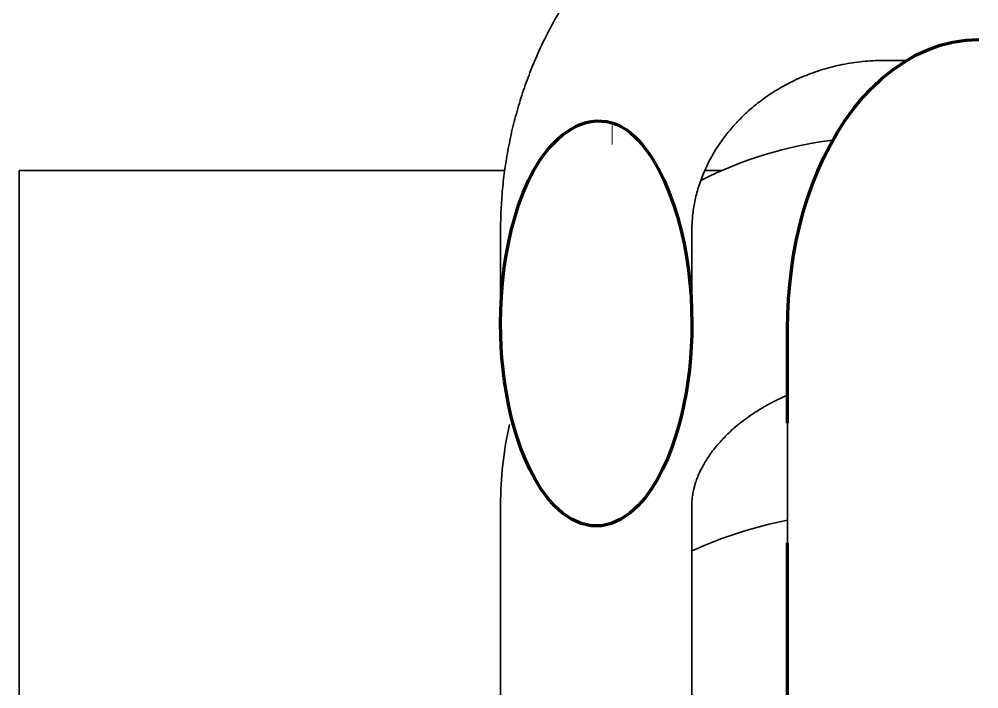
# Model space of a CAD drawing. Extents: x 23 to 417, y 3 to 294.
# Drawn here: x 144.125 to 144.927, y 96.777 to 97.337 of the extents above; entities that cross this region are included whole.
import ezdxf

# ---------------------------------------------------------------- set-up
doc = ezdxf.new("R2010")
doc.units = 0
doc.linetypes.add('DASHDOT', pattern=[18.5, 12, -3, 0.5, -3])
doc.linetypes.add('DASHED', pattern=[15, 12, -3])
doc.layers.get('0').update_dxf_attribs({"lineweight": 13})

# ---------------------------------------------------------------- blocks, each defined once
blk = doc.blocks.new('BLOCK4513')
at = {"color": 7, "linetype": 'DASHDOT', "lineweight": 13, "ltscale": 0.13}
blk.add_line((19.7, -5.1996), (19.7, -10.3996), dxfattribs=at)
blk = doc.blocks.new('BLOCK4554')
at = {"color": 7, "lineweight": 35, "ltscale": 0.002439}
blk.add_line((20.8333, -10.0477), (20.9309, -10.0477), dxfattribs=at)
at = {"color": 7, "lineweight": 35, "ltscale": 0.05076}
blk.add_line((19.2504, -10.5075), (17.22, -10.5075), dxfattribs=at)
at = {"color": 7, "lineweight": 35, "ltscale": 0.4375}
blk.add_line((17.22, -10.5075), (17.22, -28.0075), dxfattribs=at)
at = {"color": 7, "lineweight": 35, "ltscale": 0.001802}
blk.add_line((20.1595, -10.5075), (20.0874, -10.5075), dxfattribs=at)
at = {"color": 7, "lineweight": 35, "ltscale": 0.009729}
for p, q in [((19.2333, -10.7584), (19.2333, -11.1476)), ((20.0333, -10.7584), (20.0333, -11.1476))]:
    blk.add_line(p, q, dxfattribs=at)
at = {"color": 7, "lineweight": 35, "ltscale": 0.087136}
blk.add_line((20.4333, -14.6552), (20.4333, -11.1697), dxfattribs=at)
at = {"color": 7, "lineweight": 35, "ltscale": 0.0383}
for p, q in [((19.2333, -11.9062), (19.2333, -13.4382)), ((20.0333, -11.9062), (20.0333, -13.4382))]:
    blk.add_line(p, q, dxfattribs=at)
at = {"color": 7, "lineweight": 35}
for centre, radius, start, end in [((20.8256, -12.0309), 1.6626, 96.9823, 116.9899), ((20.7545, -11.9061), 1.5212, 167.2139, 180.0051), ((20.7916, -13.7619), 1.828, 101.3028, 114.5125)]:
    blk.add_arc(centre, radius, start, end, dxfattribs=at)
for centre, major_axis, start_param, end_param in [((19.6332, -11.1475), (-0.0001, -0.8468), 3.929655, 4.71261), ((19.6334, -11.1475), (0.0001, -0.8468), 1.570575, 2.35353)]:
    blk.add_ellipse(centre, major_axis=major_axis, ratio=0.472219, start_param=start_param, end_param=end_param, dxfattribs=at)
for points, degree, knots in [([(19.2333, -10.7584), (19.2333, -10.7296), (19.2346, -10.6721), (19.2407, -10.5859), (19.2508, -10.5003), (19.2651, -10.4135), (19.2841, -10.3258), (19.3078, -10.2375), (19.3358, -10.1511), (19.37, -10.0616), (19.4109, -9.9697), (19.4595, -9.8763), (19.5132, -9.7868), (19.5641, -9.7125), (19.6102, -9.652), (19.6497, -9.6039), (19.6907, -9.5576), (19.7375, -9.5085), (19.7906, -9.4575), (19.8505, -9.4054), (19.9125, -9.3565), (19.9763, -9.3112), (20.0418, -9.2694), (20.1088, -9.2311), (20.1772, -9.1963), (20.2469, -9.1652), (20.3177, -9.1376), (20.3894, -9.1137), (20.4621, -9.0934), (20.5355, -9.0767), (20.6094, -9.0638), (20.6838, -9.0545), (20.7585, -9.049), (20.8084, -9.0477), (20.8333, -9.0477)], 3, [0, 0, 0, 0, 0.086408, 0.172755, 0.258921, 0.344838, 0.436668, 0.528042, 0.618888, 0.709145, 0.815341, 0.920579, 1.024824, 1.12806, 1.19066, 1.25289, 1.314755, 1.376265, 1.456224, 1.535618, 1.614479, 1.692834, 1.770351, 1.847437, 1.924135, 2.000483, 2.076371, 2.151987, 2.22737, 2.30256, 2.377594, 2.452512, 2.527352, 2.602154, 2.602154, 2.602154, 2.602154]), ([(21.2333, -9.9598), (21.1563, -9.9598), (21.0792, -9.9736), (21.0048, -10.001), (20.8584, -10.083), (20.7361, -10.2069), (20.6798, -10.2805), (20.5566, -10.482), (20.4804, -10.7129), (20.4503, -10.8576), (20.4344, -11.0081), (20.4333, -11.1584), (20.4333, -11.1622), (20.4333, -11.166), (20.4333, -11.1697)], 5, [0, 0, 0, 0, 0, 0, 0.616602, 0.616602, 0.616602, 1.293518, 1.293518, 1.293518, 2.328977, 2.328977, 2.328977, 2.355776, 2.355776, 2.355776, 2.355776, 2.355776, 2.355776]), ([(20.0333, -10.7584), (20.0333, -10.7491), (20.0337, -10.7305), (20.0357, -10.7024), (20.039, -10.6743), (20.0438, -10.6454), (20.0503, -10.6156), (20.0585, -10.5849), (20.0685, -10.554), (20.0811, -10.5211), (20.0968, -10.486), (20.116, -10.4492), (20.138, -10.4125), (20.1595, -10.3811), (20.1796, -10.3548), (20.1973, -10.3332), (20.2161, -10.312), (20.2381, -10.289), (20.2635, -10.2646), (20.2929, -10.239), (20.3239, -10.2146), (20.3565, -10.1915), (20.3906, -10.1697), (20.426, -10.1494), (20.4629, -10.1307), (20.5009, -10.1137), (20.5399, -10.0985), (20.58, -10.0852), (20.6209, -10.0738), (20.6625, -10.0643), (20.7047, -10.0569), (20.7473, -10.0516), (20.7902, -10.0484), (20.8189, -10.0477), (20.8333, -10.0477)], 3, [0, 0, 0, 0, 0.027969, 0.055994, 0.084263, 0.112854, 0.143992, 0.175713, 0.208105, 0.241241, 0.281573, 0.323096, 0.365838, 0.409808, 0.437273, 0.465181, 0.49352, 0.522276, 0.560503, 0.599382, 0.63887, 0.678935, 0.719302, 0.760152, 0.801429, 0.843089, 0.885004, 0.927211, 0.969669, 1.012333, 1.055162, 1.098113, 1.141146, 1.184221, 1.184221, 1.184221, 1.184221]), ([(19.3497, -10.5503), (19.3677, -10.5121), (19.3881, -10.4757), (19.4112, -10.4416), (19.4517, -10.3924), (19.4988, -10.3532), (19.5171, -10.3403), (19.547, -10.323), (19.5787, -10.311), (19.5907, -10.3074), (19.6143, -10.3021), (19.6382, -10.3002), (19.6499, -10.3002), (19.6729, -10.3019), (19.6954, -10.3071), (19.7066, -10.3106), (19.734, -10.3214), (19.7596, -10.3369), (19.7747, -10.3481), (19.8006, -10.3707), (19.8236, -10.3964), (19.8337, -10.409), (19.8528, -10.4347), (19.8699, -10.4616), (19.8781, -10.4753), (19.8911, -10.4984), (19.9031, -10.5218), (19.9078, -10.5313), (19.9124, -10.5408), (19.9169, -10.5503)], 5, [0, 0, 0, 0, 0, 0, 0.291958, 0.291958, 0.291958, 0.459125, 0.459125, 0.459125, 0.557643, 0.557643, 0.557643, 0.650505, 0.650505, 0.650505, 0.741353, 0.741353, 0.741353, 0.882624, 0.882624, 0.882624, 1.005251, 1.005251, 1.005251, 1.127877, 1.127877, 1.127877, 1.210711, 1.210711, 1.210711, 1.210711, 1.210711, 1.210711]), ([(19.2333, -11.1476), (19.2333, -11.1986), (19.2351, -11.2495), (19.2387, -11.3005), (19.2493, -11.398), (19.2672, -11.4941), (19.2776, -11.54), (19.3005, -11.6243), (19.331, -11.7055), (19.347, -11.7423), (19.3796, -11.8071), (19.4198, -11.8662), (19.4396, -11.8912), (19.4758, -11.9295), (19.5174, -11.9595), (19.5353, -11.9702), (19.5645, -11.9836), (19.5952, -11.9912), (19.6069, -11.9933), (19.6299, -11.9954), (19.653, -11.994), (19.6644, -11.9925), (19.6928, -11.9865), (19.72, -11.9755), (19.7363, -11.9671), (19.7645, -11.9491), (19.7904, -11.9272), (19.8018, -11.9164), (19.8236, -11.8937), (19.8434, -11.8689), (19.853, -11.856), (19.8839, -11.811), (19.9101, -11.7622), (19.9266, -11.7265), (19.9584, -11.6474), (19.9826, -11.565), (19.9937, -11.5199), (20.0143, -11.4195), (20.0266, -11.3172), (20.0311, -11.2607), (20.0333, -11.2041), (20.0333, -11.1476)], 5, [0, 0, 0, 0, 0, 0, 0.360328, 0.360328, 0.360328, 0.693906, 0.693906, 0.693906, 0.983247, 0.983247, 0.983247, 1.219999, 1.219999, 1.219999, 1.377192, 1.377192, 1.377192, 1.470854, 1.470854, 1.470854, 1.561486, 1.561486, 1.561486, 1.701557, 1.701557, 1.701557, 1.819801, 1.819801, 1.819801, 1.938044, 1.938044, 1.938044, 2.222482, 2.222482, 2.222482, 2.551465, 2.551465, 2.551465, 2.951223, 2.951223, 2.951223, 2.951223, 2.951223, 2.951223]), ([(20.0333, -11.9062), (20.0333, -11.9027), (20.0334, -11.8956), (20.0341, -11.8849), (20.0351, -11.8741), (20.0366, -11.8629), (20.0387, -11.8511), (20.0414, -11.8388), (20.0447, -11.826), (20.0499, -11.8091), (20.0575, -11.7882), (20.0671, -11.7666), (20.0778, -11.7457), (20.0894, -11.7254), (20.1038, -11.7029), (20.1202, -11.6802), (20.1375, -11.6585), (20.1555, -11.6379), (20.1742, -11.6183), (20.1945, -11.5987), (20.2194, -11.5766), (20.2483, -11.5534), (20.2779, -11.5321), (20.3044, -11.5146), (20.3285, -11.4998), (20.3536, -11.4856), (20.3795, -11.472), (20.4063, -11.4591), (20.4246, -11.451), (20.4339, -11.447)], 3, [0, 0, 0, 0, 0.0105787, 0.021204, 0.0321111, 0.0431545, 0.0552595, 0.0678403, 0.0810011, 0.0949143, 0.1208456, 0.1475759, 0.165892, 0.1911751, 0.2177206, 0.2459701, 0.2750915, 0.3010588, 0.328087, 0.3561387, 0.3856865, 0.4279566, 0.4673237, 0.4950251, 0.5232914, 0.5520942, 0.5814021, 0.6111818, 0.6414014, 0.6414014, 0.6414014, 0.6414014])]:
    blk.add_open_spline(points, degree=degree, knots=knots, dxfattribs=at)
blk = doc.blocks.new('BLOCK4555')
at = {"color": 7, "linetype": 'DASHED', "lineweight": 140, "ltscale": 0.000548964}
blk.add_line((19.5703, -10.3145), (19.5912, -10.3078), dxfattribs=at)
at = {"color": 7, "linetype": 'DASHED', "lineweight": 140, "ltscale": 0.000544294}
blk.add_line((19.5912, -10.3078), (19.6125, -10.3032), dxfattribs=at)
at = {"color": 7, "linetype": 'DASHED', "lineweight": 140, "ltscale": 0.000541629}
blk.add_line((19.6125, -10.3032), (19.634, -10.3009), dxfattribs=at)
at = {"color": 7, "linetype": 'DASHED', "lineweight": 140, "ltscale": 0.00054212}
blk.add_line((19.634, -10.3009), (19.6557, -10.301), dxfattribs=at)
at = {"color": 7, "linetype": 'DASHED', "lineweight": 140, "ltscale": 0.000541353}
blk.add_line((19.6557, -10.301), (19.6772, -10.3035), dxfattribs=at)
at = {"color": 7, "linetype": 'DASHED', "lineweight": 140, "ltscale": 0.000544623}
blk.add_line((19.6772, -10.3035), (19.6984, -10.3085), dxfattribs=at)
at = {"color": 7, "linetype": 'DASHED', "lineweight": 140, "ltscale": 0.000548619}
blk.add_line((19.6984, -10.3085), (19.7191, -10.3159), dxfattribs=at)
at = {"color": 7, "linetype": 'DASHED', "lineweight": 140, "ltscale": 0.000572816}
blk.add_line((19.4926, -10.3594), (19.5111, -10.3458), dxfattribs=at)
at = {"color": 7, "linetype": 'DASHED', "lineweight": 140, "ltscale": 0.000566311}
blk.add_line((19.5111, -10.3458), (19.5302, -10.3337), dxfattribs=at)
at = {"color": 7, "linetype": 'DASHED', "lineweight": 140, "ltscale": 0.000558682}
blk.add_line((19.5302, -10.3337), (19.55, -10.3232), dxfattribs=at)
at = {"color": 7, "linetype": 'DASHED', "lineweight": 140, "ltscale": 0.000552541}
blk.add_line((19.55, -10.3232), (19.5703, -10.3145), dxfattribs=at)
at = {"color": 7, "linetype": 'DASHED', "lineweight": 140, "ltscale": 0.000551113}
blk.add_line((19.7191, -10.3159), (19.739, -10.3254), dxfattribs=at)
at = {"color": 7, "linetype": 'DASHED', "lineweight": 140, "ltscale": 0.000557669}
blk.add_line((19.739, -10.3254), (19.758, -10.337), dxfattribs=at)
at = {"color": 7, "linetype": 'DASHED', "lineweight": 140, "ltscale": 0.000563117}
blk.add_line((19.758, -10.337), (19.7762, -10.3504), dxfattribs=at)
at = {"color": 7, "linetype": 'DASHED', "lineweight": 140, "ltscale": 0.000564046}
blk.add_line((19.7762, -10.3504), (19.7932, -10.3651), dxfattribs=at)
at = {"color": 7, "linetype": 'DASHED', "lineweight": 140, "ltscale": 0.000588464}
blk.add_line((19.4419, -10.4074), (19.4581, -10.3903), dxfattribs=at)
at = {"color": 7, "linetype": 'DASHED', "lineweight": 140, "ltscale": 0.00058259}
blk.add_line((19.4581, -10.3903), (19.4749, -10.3743), dxfattribs=at)
at = {"color": 7, "linetype": 'DASHED', "lineweight": 140, "ltscale": 0.000577695}
blk.add_line((19.4749, -10.3743), (19.4926, -10.3594), dxfattribs=at)
at = {"color": 7, "linetype": 'DASHED', "lineweight": 140, "ltscale": 0.000563521}
blk.add_line((19.7932, -10.3651), (19.8092, -10.381), dxfattribs=at)
at = {"color": 7, "linetype": 'DASHED', "lineweight": 140, "ltscale": 0.000565197}
blk.add_line((19.8092, -10.381), (19.8242, -10.3979), dxfattribs=at)
at = {"color": 7, "linetype": 'DASHED', "lineweight": 140, "ltscale": 0.000599817}
blk.add_line((19.4119, -10.4446), (19.4265, -10.4256), dxfattribs=at)
at = {"color": 7, "linetype": 'DASHED', "lineweight": 140, "ltscale": 0.000594253}
blk.add_line((19.4265, -10.4256), (19.4419, -10.4074), dxfattribs=at)
at = {"color": 7, "linetype": 'DASHED', "lineweight": 140, "ltscale": 0.000565689}
blk.add_line((19.8242, -10.3979), (19.8383, -10.4156), dxfattribs=at)
at = {"color": 7, "linetype": 'DASHED', "lineweight": 140, "ltscale": 0.000563865}
blk.add_line((19.8383, -10.4156), (19.8515, -10.4339), dxfattribs=at)
at = {"color": 7, "linetype": 'DASHED', "lineweight": 140, "ltscale": 0.00056214}
blk.add_line((19.8515, -10.4339), (19.864, -10.4526), dxfattribs=at)
at = {"color": 7, "linetype": 'DASHED', "lineweight": 140, "ltscale": 0.000609844}
blk.add_line((19.3848, -10.4849), (19.398, -10.4644), dxfattribs=at)
at = {"color": 7, "linetype": 'DASHED', "lineweight": 140, "ltscale": 0.000604981}
blk.add_line((19.398, -10.4644), (19.4119, -10.4446), dxfattribs=at)
at = {"color": 7, "linetype": 'DASHED', "lineweight": 140, "ltscale": 0.000560785}
blk.add_line((19.864, -10.4526), (19.8757, -10.4717), dxfattribs=at)
at = {"color": 7, "linetype": 'DASHED', "lineweight": 140, "ltscale": 0.000558483}
blk.add_line((19.8757, -10.4717), (19.8868, -10.4911), dxfattribs=at)
at = {"color": 7, "linetype": 'DASHED', "lineweight": 140, "ltscale": 0.000618632}
blk.add_line((19.3607, -10.5279), (19.3724, -10.5061), dxfattribs=at)
at = {"color": 7, "linetype": 'DASHED', "lineweight": 140, "ltscale": 0.000614398}
blk.add_line((19.3724, -10.5061), (19.3848, -10.4849), dxfattribs=at)
at = {"color": 7, "linetype": 'DASHED', "lineweight": 140, "ltscale": 0.000555557}
blk.add_line((19.8868, -10.4911), (19.8973, -10.5107), dxfattribs=at)
at = {"color": 7, "linetype": 'DASHED', "lineweight": 140, "ltscale": 0.000553004}
blk.add_line((19.8973, -10.5107), (19.9073, -10.5304), dxfattribs=at)
at = {"color": 7, "linetype": 'DASHED', "lineweight": 140, "ltscale": 0.001373}
for p, q in [((19.3279, -10.6007), (19.3497, -10.5503)), ((19.9169, -10.5503), (19.9387, -10.6007))]:
    blk.add_line(p, q, dxfattribs=at)
at = {"color": 7, "linetype": 'DASHED', "lineweight": 140, "ltscale": 0.000622615}
blk.add_line((19.3497, -10.5503), (19.3607, -10.5279), dxfattribs=at)
at = {"color": 7, "linetype": 'DASHED', "lineweight": 140, "ltscale": 0.000550263}
blk.add_line((19.9073, -10.5304), (19.9169, -10.5503), dxfattribs=at)
at = {"color": 7, "linetype": 'DASHED', "lineweight": 140, "ltscale": 0.00138}
for p, q in [((19.3088, -10.6525), (19.3279, -10.6007)), ((19.9387, -10.6007), (19.9578, -10.6525))]:
    blk.add_line(p, q, dxfattribs=at)
at = {"color": 7, "linetype": 'DASHED', "lineweight": 140, "ltscale": 0.001386}
for p, q in [((19.2922, -10.7054), (19.3088, -10.6525)), ((19.9578, -10.6525), (19.9744, -10.7054))]:
    blk.add_line(p, q, dxfattribs=at)
at = {"color": 7, "linetype": 'DASHED', "lineweight": 140, "ltscale": 0.001391}
for p, q in [((19.2779, -10.7591), (19.2922, -10.7054)), ((19.9744, -10.7054), (19.9887, -10.7591))]:
    blk.add_line(p, q, dxfattribs=at)
at = {"color": 7, "linetype": 'DASHED', "lineweight": 140, "ltscale": 0.001394}
for p, q in [((19.2657, -10.8136), (19.2779, -10.7591)), ((19.9887, -10.7591), (20.0009, -10.8136))]:
    blk.add_line(p, q, dxfattribs=at)
at = {"color": 7, "linetype": 'DASHED', "lineweight": 140, "ltscale": 0.001397}
for p, q in [((19.2556, -10.8685), (19.2657, -10.8136)), ((20.0009, -10.8136), (20.011, -10.8685))]:
    blk.add_line(p, q, dxfattribs=at)
at = {"color": 7, "linetype": 'DASHED', "lineweight": 140, "ltscale": 0.001399}
for p, q in [((19.2475, -10.9239), (19.2556, -10.8685)), ((20.011, -10.8685), (20.0191, -10.9239))]:
    blk.add_line(p, q, dxfattribs=at)
at = {"color": 7, "linetype": 'DASHED', "lineweight": 140, "ltscale": 0.0014}
for p, q in [((19.2413, -10.9795), (19.2475, -10.9239)), ((20.0191, -10.9239), (20.0253, -10.9795))]:
    blk.add_line(p, q, dxfattribs=at)
at = {"color": 7, "linetype": 'DASHED', "lineweight": 140, "ltscale": 0.001402}
for p, q in [((19.2368, -11.0354), (19.2413, -10.9795)), ((20.0253, -10.9795), (20.0298, -11.0354))]:
    blk.add_line(p, q, dxfattribs=at)
at = {"color": 7, "linetype": 'DASHED', "lineweight": 140, "ltscale": 0.001403}
for p, q in [((19.2342, -11.0915), (19.2368, -11.0354)), ((20.0298, -11.0354), (20.0324, -11.0915)), ((19.2333, -11.1476), (19.2342, -11.0915)), ((20.0324, -11.0915), (20.0333, -11.1476))]:
    blk.add_line(p, q, dxfattribs=at)
at = {"color": 7, "linetype": 'DASHED', "lineweight": 140, "ltscale": 0.001213}
for p, q in [((19.234, -11.1961), (19.2333, -11.1476)), ((20.0333, -11.1476), (20.0326, -11.1961)), ((19.2392, -11.2931), (19.2359, -11.2446)), ((20.0274, -11.2931), (20.0227, -11.3414))]:
    blk.add_line(p, q, dxfattribs=at)
at = {"color": 7, "linetype": 'DASHED', "lineweight": 140, "ltscale": 0.001214}
for p, q in [((19.2359, -11.2446), (19.234, -11.1961)), ((20.0326, -11.1961), (20.0307, -11.2446)), ((20.0307, -11.2446), (20.0274, -11.2931))]:
    blk.add_line(p, q, dxfattribs=at)
at = {"color": 7, "linetype": 'DASHED', "lineweight": 140, "ltscale": 0.001212}
blk.add_line((19.2439, -11.3413), (19.2392, -11.2931), dxfattribs=at)
at = {"color": 7, "linetype": 'DASHED', "lineweight": 140, "ltscale": 0.001211}
for p, q in [((19.2499, -11.3894), (19.2439, -11.3413)), ((20.0227, -11.3414), (20.0166, -11.3894))]:
    blk.add_line(p, q, dxfattribs=at)
at = {"color": 7, "linetype": 'DASHED', "lineweight": 140, "ltscale": 0.001209}
for p, q in [((19.2574, -11.4372), (19.2499, -11.3894)), ((20.0166, -11.3894), (20.0092, -11.4372))]:
    blk.add_line(p, q, dxfattribs=at)
at = {"color": 7, "linetype": 'DASHED', "lineweight": 140, "ltscale": 0.001208}
for p, q in [((19.2663, -11.4847), (19.2574, -11.4372)), ((20.0092, -11.4372), (20.0003, -11.4847))]:
    blk.add_line(p, q, dxfattribs=at)
at = {"color": 7, "linetype": 'DASHED', "lineweight": 140, "ltscale": 0.001207}
for p, q in [((19.2768, -11.5318), (19.2663, -11.4847)), ((20.0003, -11.4847), (19.9898, -11.5318))]:
    blk.add_line(p, q, dxfattribs=at)
at = {"color": 7, "linetype": 'DASHED', "lineweight": 140, "ltscale": 0.001204}
for p, q in [((19.2889, -11.5784), (19.2768, -11.5318)), ((19.9898, -11.5318), (19.9777, -11.5784))]:
    blk.add_line(p, q, dxfattribs=at)
at = {"color": 7, "linetype": 'DASHED', "lineweight": 140, "ltscale": 0.0012}
for p, q in [((19.3027, -11.6244), (19.2889, -11.5784)), ((19.9777, -11.5784), (19.9639, -11.6244))]:
    blk.add_line(p, q, dxfattribs=at)
at = {"color": 7, "linetype": 'DASHED', "lineweight": 140, "ltscale": 0.001195}
for p, q in [((19.3183, -11.6696), (19.3027, -11.6244)), ((19.9639, -11.6244), (19.9483, -11.6696))]:
    blk.add_line(p, q, dxfattribs=at)
at = {"color": 7, "linetype": 'DASHED', "lineweight": 140, "ltscale": 0.00119}
blk.add_line((19.3358, -11.7138), (19.3183, -11.6696), dxfattribs=at)
at = {"color": 7, "linetype": 'DASHED', "lineweight": 140, "ltscale": 0.001191}
blk.add_line((19.9483, -11.6696), (19.9307, -11.7139), dxfattribs=at)
at = {"color": 7, "linetype": 'DASHED', "lineweight": 140, "ltscale": 0.001185}
for p, q in [((19.3555, -11.757), (19.3358, -11.7138)), ((19.9307, -11.7139), (19.9111, -11.757))]:
    blk.add_line(p, q, dxfattribs=at)
at = {"color": 7, "linetype": 'DASHED', "lineweight": 140, "ltscale": 0.001178}
for p, q in [((19.3774, -11.7986), (19.3555, -11.757)), ((19.9111, -11.757), (19.8891, -11.7987))]:
    blk.add_line(p, q, dxfattribs=at)
at = {"color": 7, "linetype": 'DASHED', "lineweight": 140, "ltscale": 0.001169}
for p, q in [((19.4019, -11.8385), (19.3774, -11.7986)), ((19.8891, -11.7987), (19.8647, -11.8385))]:
    blk.add_line(p, q, dxfattribs=at)
at = {"color": 7, "linetype": 'DASHED', "lineweight": 140, "ltscale": 0.001158}
blk.add_line((19.4292, -11.876), (19.4019, -11.8385), dxfattribs=at)
at = {"color": 7, "linetype": 'DASHED', "lineweight": 140, "ltscale": 0.001159}
blk.add_line((19.8647, -11.8385), (19.8374, -11.876), dxfattribs=at)
at = {"color": 7, "linetype": 'DASHED', "lineweight": 140, "ltscale": 0.001145}
for p, q in [((19.4594, -11.9103), (19.4292, -11.876)), ((19.8374, -11.876), (19.8071, -11.9104))]:
    blk.add_line(p, q, dxfattribs=at)
at = {"color": 7, "linetype": 'DASHED', "lineweight": 140, "ltscale": 0.001129}
blk.add_line((19.4929, -11.9407), (19.4594, -11.9103), dxfattribs=at)
at = {"color": 7, "linetype": 'DASHED', "lineweight": 140, "ltscale": 0.001131}
blk.add_line((19.8071, -11.9104), (19.7736, -11.9408), dxfattribs=at)
at = {"color": 7, "linetype": 'DASHED', "lineweight": 140, "ltscale": 0.001116}
blk.add_line((19.5298, -11.9657), (19.4929, -11.9407), dxfattribs=at)
at = {"color": 7, "linetype": 'DASHED', "lineweight": 140, "ltscale": 0.001113}
blk.add_line((19.7736, -11.9408), (19.7368, -11.9657), dxfattribs=at)
at = {"color": 7, "linetype": 'DASHED', "lineweight": 140, "ltscale": 0.001096}
blk.add_line((19.5698, -11.9838), (19.5298, -11.9657), dxfattribs=at)
at = {"color": 7, "linetype": 'DASHED', "lineweight": 140, "ltscale": 0.001079}
blk.add_line((19.6118, -11.9933), (19.5698, -11.9838), dxfattribs=at)
at = {"color": 7, "linetype": 'DASHED', "lineweight": 140, "ltscale": 0.001072}
blk.add_line((19.6547, -11.9933), (19.6118, -11.9933), dxfattribs=at)
at = {"color": 7, "linetype": 'DASHED', "lineweight": 140, "ltscale": 0.001078}
blk.add_line((19.6968, -11.9838), (19.6547, -11.9933), dxfattribs=at)
at = {"color": 7, "linetype": 'DASHED', "lineweight": 140, "ltscale": 0.001097}
blk.add_line((19.7368, -11.9657), (19.6968, -11.9838), dxfattribs=at)
blk = doc.blocks.new('BLOCK4574')
at = {"color": 7, "linetype": 'DASHED', "lineweight": 140, "ltscale": 0.001381}
blk.add_line((21.0197, -10.0029), (21.0717, -9.9843), dxfattribs=at)
at = {"color": 7, "linetype": 'DASHED', "lineweight": 140, "ltscale": 0.001372}
blk.add_line((21.0717, -9.9843), (21.1249, -9.9708), dxfattribs=at)
at = {"color": 7, "linetype": 'DASHED', "lineweight": 140, "ltscale": 0.001366}
blk.add_line((21.1249, -9.9708), (21.1789, -9.9626), dxfattribs=at)
at = {"color": 7, "linetype": 'DASHED', "lineweight": 140, "ltscale": 0.001363}
blk.add_line((21.1789, -9.9626), (21.2333, -9.9598), dxfattribs=at)
at = {"color": 7, "linetype": 'DASHED', "lineweight": 140, "ltscale": 0.001404}
blk.add_line((20.9205, -10.0543), (20.9692, -10.0263), dxfattribs=at)
at = {"color": 7, "linetype": 'DASHED', "lineweight": 140, "ltscale": 0.001392}
blk.add_line((20.9692, -10.0263), (21.0197, -10.0029), dxfattribs=at)
at = {"color": 7, "linetype": 'DASHED', "lineweight": 140, "ltscale": 0.001418}
blk.add_line((20.8737, -10.0864), (20.9205, -10.0543), dxfattribs=at)
at = {"color": 7, "linetype": 'DASHED', "lineweight": 140, "ltscale": 0.001431}
blk.add_line((20.8292, -10.1224), (20.8737, -10.0864), dxfattribs=at)
at = {"color": 7, "linetype": 'DASHED', "lineweight": 140, "ltscale": 0.001445}
blk.add_line((20.787, -10.1619), (20.8292, -10.1224), dxfattribs=at)
at = {"color": 7, "linetype": 'DASHED', "lineweight": 140, "ltscale": 0.001459}
blk.add_line((20.7471, -10.2045), (20.787, -10.1619), dxfattribs=at)
at = {"color": 7, "linetype": 'DASHED', "lineweight": 140, "ltscale": 0.001471}
blk.add_line((20.7098, -10.2499), (20.7471, -10.2045), dxfattribs=at)
at = {"color": 7, "linetype": 'DASHED', "lineweight": 140, "ltscale": 0.001482}
blk.add_line((20.6749, -10.2979), (20.7098, -10.2499), dxfattribs=at)
at = {"color": 7, "linetype": 'DASHED', "lineweight": 140, "ltscale": 0.001493}
blk.add_line((20.6425, -10.348), (20.6749, -10.2979), dxfattribs=at)
at = {"color": 7, "linetype": 'DASHED', "lineweight": 140, "ltscale": 0.001502}
blk.add_line((20.6126, -10.4001), (20.6425, -10.348), dxfattribs=at)
at = {"color": 7, "linetype": 'DASHED', "lineweight": 140, "ltscale": 0.00151}
blk.add_line((20.5851, -10.4539), (20.6126, -10.4001), dxfattribs=at)
at = {"color": 7, "linetype": 'DASHED', "lineweight": 140, "ltscale": 0.001517}
blk.add_line((20.5601, -10.5092), (20.5851, -10.4539), dxfattribs=at)
at = {"color": 7, "linetype": 'DASHED', "lineweight": 140, "ltscale": 0.001523}
blk.add_line((20.5375, -10.5657), (20.5601, -10.5092), dxfattribs=at)
at = {"color": 7, "linetype": 'DASHED', "lineweight": 140, "ltscale": 0.001529}
blk.add_line((20.5172, -10.6234), (20.5375, -10.5657), dxfattribs=at)
at = {"color": 7, "linetype": 'DASHED', "lineweight": 140, "ltscale": 0.001534}
blk.add_line((20.4992, -10.6821), (20.5172, -10.6234), dxfattribs=at)
at = {"color": 7, "linetype": 'DASHED', "lineweight": 140, "ltscale": 0.001538}
blk.add_line((20.4835, -10.7416), (20.4992, -10.6821), dxfattribs=at)
at = {"color": 7, "linetype": 'DASHED', "lineweight": 140, "ltscale": 0.001541}
blk.add_line((20.4699, -10.8017), (20.4835, -10.7416), dxfattribs=at)
at = {"color": 7, "linetype": 'DASHED', "lineweight": 140, "ltscale": 0.001543}
for p, q in [((20.4586, -10.8623), (20.4699, -10.8017)), ((20.4333, -11.1697), (20.4343, -11.108))]:
    blk.add_line(p, q, dxfattribs=at)
at = {"color": 7, "linetype": 'DASHED', "lineweight": 140, "ltscale": 0.001544}
for p, q in [((20.4494, -10.9234), (20.4586, -10.8623)), ((20.4343, -11.108), (20.4373, -11.0464))]:
    blk.add_line(p, q, dxfattribs=at)
at = {"color": 7, "linetype": 'DASHED', "lineweight": 140, "ltscale": 0.001545}
for p, q in [((20.4423, -10.9848), (20.4494, -10.9234)), ((20.4373, -11.0464), (20.4423, -10.9848))]:
    blk.add_line(p, q, dxfattribs=at)
at = {"color": 7, "linetype": 'DASHED', "lineweight": 140, "ltscale": 0.087136}
blk.add_line((20.4333, -14.6552), (20.4333, -11.1697), dxfattribs=at)

msp = doc.modelspace()

# ---------------------------------------------------------------- block references
at = {"lineweight": 0, "xscale": 0.2, "yscale": 0.2, "zscale": 0.2}
for name in ['BLOCK4554', 'BLOCK4513', 'BLOCK4574', 'BLOCK4555']:
    msp.add_blockref(name, (140.68065, 99.31183), dxfattribs=at)

doc.saveas('drawing.dxf')
